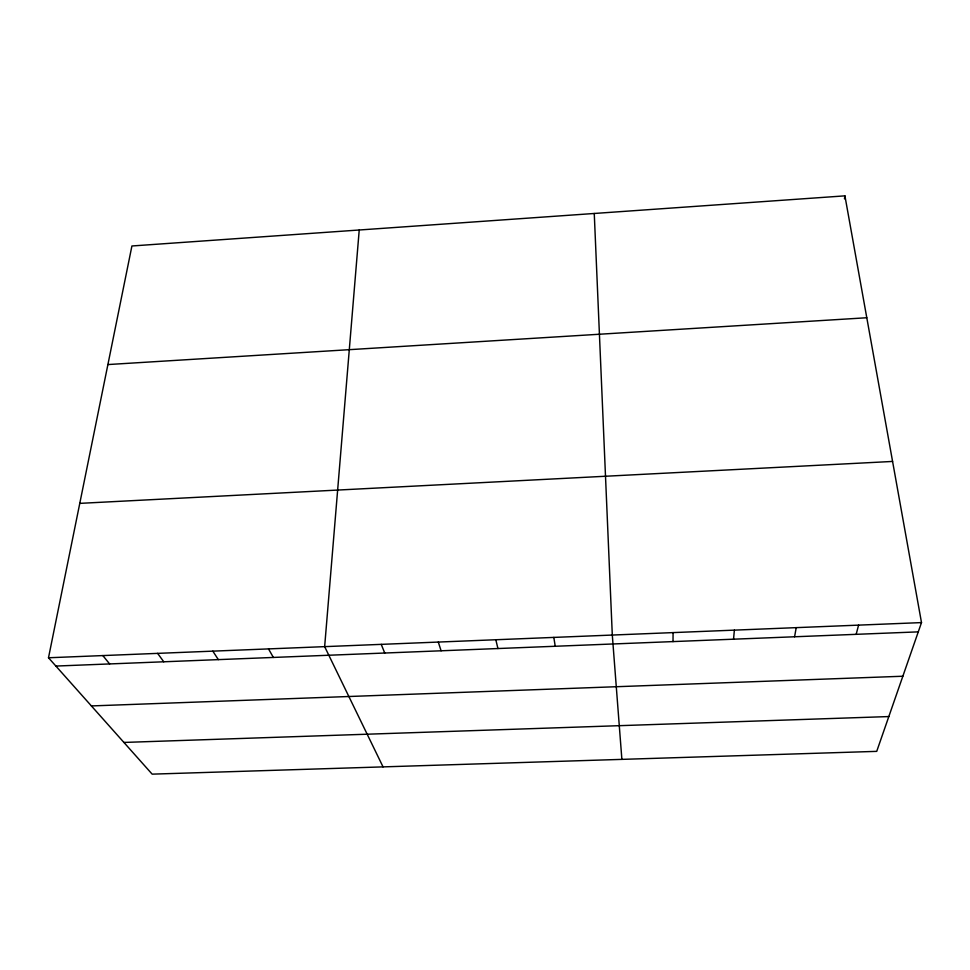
<?xml version="1.0" encoding="UTF-8"?>
<svg xmlns="http://www.w3.org/2000/svg" width="970" height="970" viewBox="0 0 970 970"><rect width="100%" height="100%" fill="white"/><g stroke="black" fill="none" stroke-linecap="round" stroke-linejoin="round"><path stroke-width="1.45" d="M673.01 641.594L673.083 632.61M359.227 229.999L324.647 646.638L383.041 766.882M733.538 639.194L734.375 630.136M844.458 198.85L844.918 195.855L131.92 245.98L48.5 657.769L152.157 774.145L876.722 751.362L921.5 622.594L844.918 195.855M794.588 636.781L796.212 627.651M856.17 634.331L858.583 625.129M107.9 364.562L866.792 317.748M79.782 503.369L892.582 461.441M48.5 657.769L921.5 622.594M55.896 666.063L918.275 631.87M91.398 705.93L902.852 676.236M123.917 742.438L888.823 716.563M102.844 655.574L109.61 663.929M157.625 653.368L163.76 661.782M212.842 651.149L218.335 659.624M268.52 648.906L273.358 657.442M381.234 644.359L384.738 653.028M438.294 642.067L441.107 650.797M495.815 639.751L497.937 648.542M553.821 637.411L555.228 646.262M621.879 759.377L612.3 635.059L594.258 213.485"/></g></svg>
